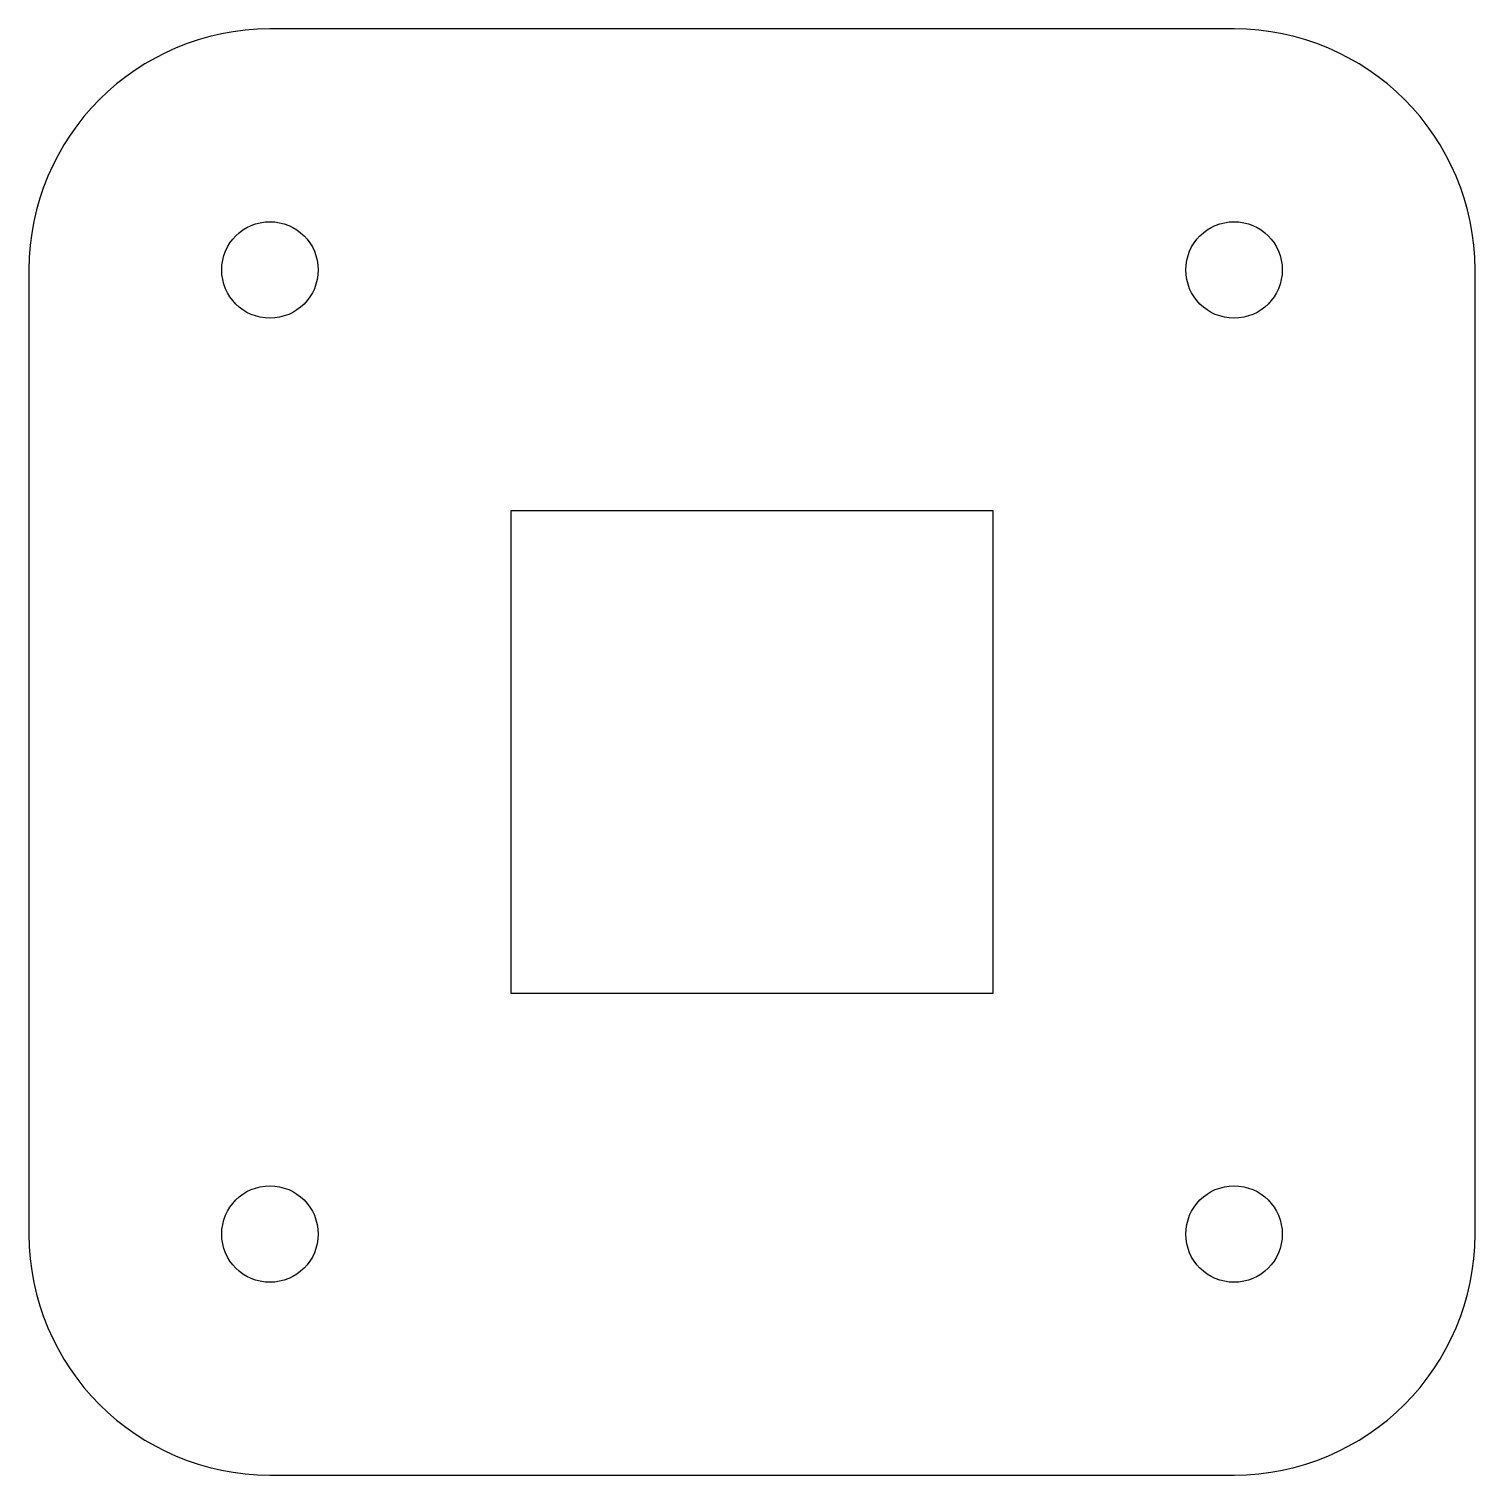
# Model space of a CAD drawing. Header units: millimetres. Extents: x -30 to 30, y -30 to 30.
import ezdxf

# ---------------------------------------------------------------- set-up
doc = ezdxf.new("R2010")
doc.units = ezdxf.units.MM
doc.header["$MEASUREMENT"] = 0
doc.layers.add('Default', color=178, linetype='Continuous', true_color=0x000000)

msp = doc.modelspace()

# ---------------------------------------------------------------- linework, layer by layer
at = {"layer": 'Default'}
msp.add_lwpolyline([(-10, -10), (10, -10), (10, 10), (-10, 10)], close=True, dxfattribs=at)
for centre in [(-20, 20), (20, 20), (-20, -20), (20, -20)]:
    msp.add_circle(centre, 2, dxfattribs=at)
for centre, start, end in [((-20, 20), 90, 180), ((20, 20), 0, 90), ((-20, -20), 180, 270), ((20, -20), 270, 0)]:
    msp.add_arc(centre, 10, start, end, dxfattribs=at)
for points in [[(20, 30), (0, 30), (-20, 30)], [(-30, 20), (-30, 0), (-30, -20)], [(30, -20), (30, 0), (30, 20)], [(-20, -30), (0, -30), (20, -30)]]:
    msp.add_open_spline(points, degree=2, dxfattribs=at)

doc.saveas('drawing.dxf')
